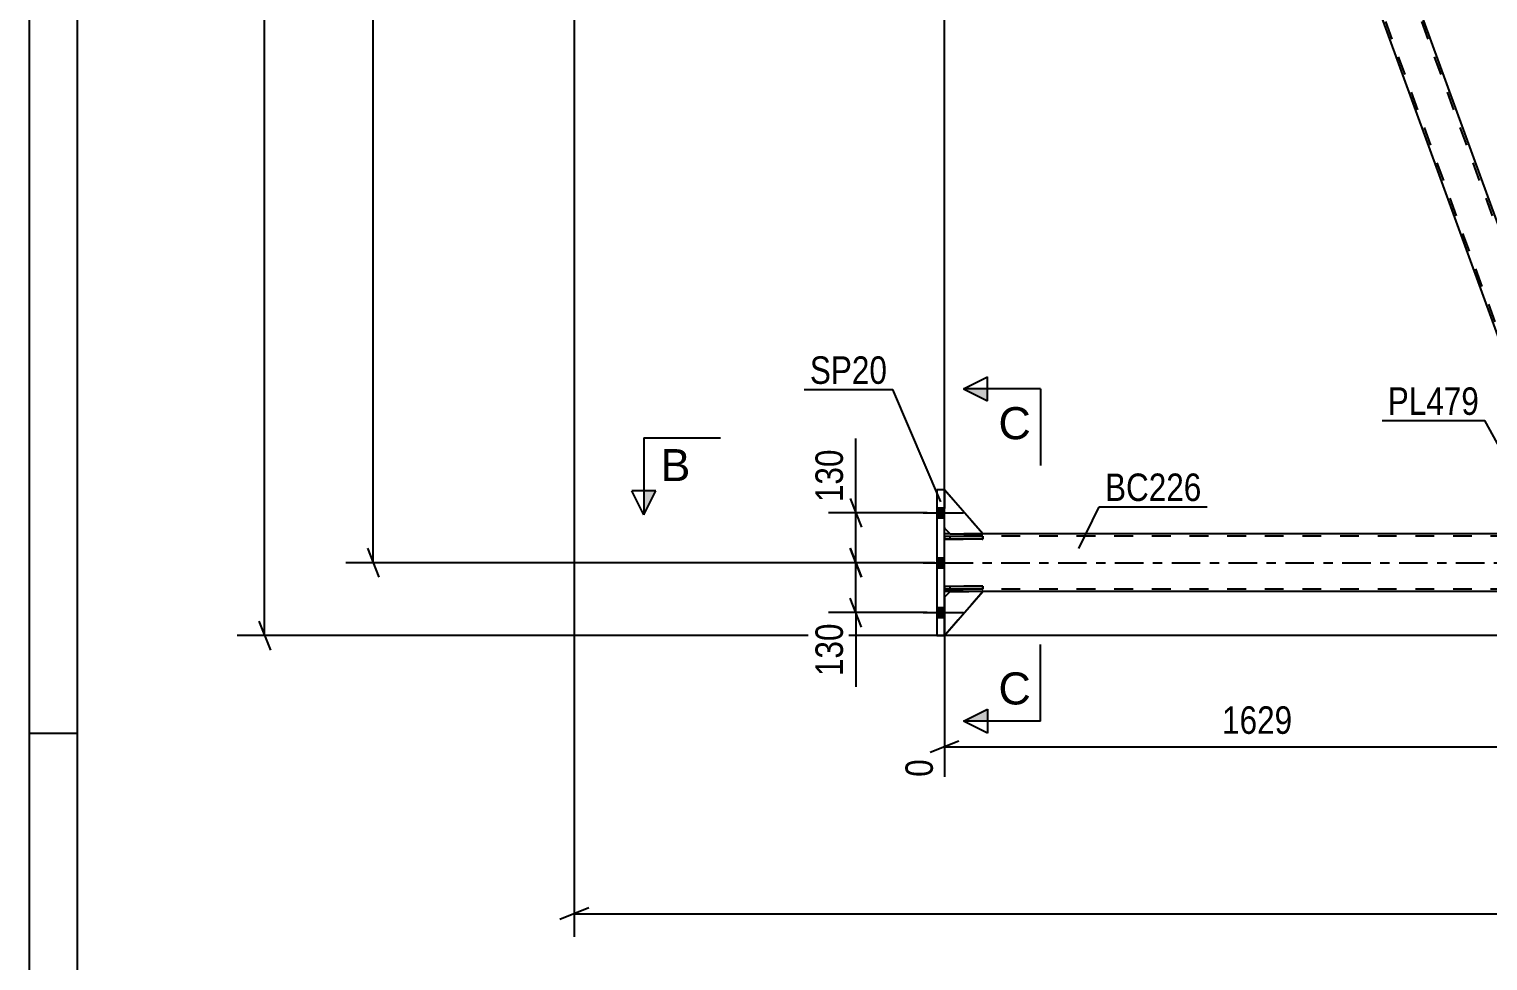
# Model space of a CAD drawing. Header units: millimetres. Extents: x -57 to 784, y -442 to 152.
# Drawn here: x -57.4 to 94.5, y -167.5 to -70.4 of the extents above; entities that cross this region are included whole.
import ezdxf

# ---------------------------------------------------------------- set-up
doc = ezdxf.new("R2010")
doc.units = ezdxf.units.MM
doc.linetypes.add('DXK_LINE_DOT2', pattern=[3.9198, 1.9599, -1.9599])
doc.linetypes.add('DXK_LINE_DOT3', pattern=[5.9187, 2.979, -0.9799, 0.9799, -0.9799])
doc.styles.add('Arial', font='ARIAL.TTF', dxfattribs={"height": 0.2})
doc.styles.add('Arial Narrow', font='ARIALN.TTF', dxfattribs={"height": 0.2})

# ---------------------------------------------------------------- blocks, each defined once
blk = doc.blocks.new('Unknown-761523242-1114')
at = {"color": 5, "linetype": 'Continuous'}
for p, q in [((-57.41, 152.19), (-57.41, -441.81)), ((-52.41, 147.19), (-52.41, -436.81)), ((-52.41, -143.81), (-57.41, -143.81))]:
    blk.add_line(p, q, dxfattribs=at)
blk = doc.blocks.new('Part-761523242-6049 - 5969')
at = {"color": 2, "linetype": 'Continuous'}
for p, q in [((38.51, -129), (37.91, -129.6)), ((37.91, -133.6), (41.91, -129)), ((41.91, -129), (38.51, -129))]:
    blk.add_line(p, q, dxfattribs=at)
at = {"color": 7, "linetype": 'DXK_LINE_DOT2'}
blk.add_line((37.91, -129.6), (37.91, -133.6), dxfattribs=at)
blk = doc.blocks.new('Part-761523242-6059 - 5969')
at = {"color": 2, "linetype": 'Continuous'}
for p, q in [((37.91, -123.24), (41.91, -123.24)), ((37.91, -123.56), (37.91, -123.24)), ((41.91, -123.56), (37.91, -123.56)), ((41.91, -123.24), (41.91, -123.56))]:
    blk.add_line(p, q, dxfattribs=at)
at = {"color": 7, "linetype": 'DXK_LINE_DOT2'}
blk.add_line((38.51, -123.56), (38.51, -123.24), dxfattribs=at)
blk = doc.blocks.new('Part-761523242-6060 - 5969')
at = {"color": 2, "linetype": 'Continuous'}
for p, q in [((37.91, -128.44), (41.91, -128.44)), ((37.91, -128.76), (37.91, -128.44)), ((41.91, -128.76), (37.91, -128.76)), ((41.91, -128.44), (41.91, -128.76))]:
    blk.add_line(p, q, dxfattribs=at)
at = {"color": 7, "linetype": 'DXK_LINE_DOT2'}
blk.add_line((38.51, -128.76), (38.51, -128.44), dxfattribs=at)
blk = doc.blocks.new('Part-761523242-6064 - 5969')
at = {"color": 7, "linetype": 'DXK_LINE_DOT2'}
for p, q in [((37.91, -129.6), (38.51, -129)), ((41.91, -129), (37.91, -133.6)), ((38.51, -129), (41.91, -129)), ((37.91, -133.6), (37.91, -129.6))]:
    blk.add_line(p, q, dxfattribs=at)
blk = doc.blocks.new('Part-761523242-6051 - 5969')
at = {"color": 2, "linetype": 'Continuous'}
for p, q in [((41.91, -123), (37.91, -118.4)), ((37.91, -122.4), (38.51, -123)), ((38.51, -123), (41.91, -123))]:
    blk.add_line(p, q, dxfattribs=at)
at = {"color": 7, "linetype": 'DXK_LINE_DOT2'}
blk.add_line((37.91, -118.4), (37.91, -122.4), dxfattribs=at)
blk = doc.blocks.new('Part-761523242-6061 - 5969')
at = {"color": 7, "linetype": 'DXK_LINE_DOT2'}
for p, q in [((41.91, -123.24), (37.91, -123.24)), ((37.91, -123.24), (37.91, -123.56)), ((37.91, -123.56), (41.91, -123.56)), ((38.51, -123.56), (38.51, -123.24)), ((41.91, -123.56), (41.91, -123.24))]:
    blk.add_line(p, q, dxfattribs=at)
blk = doc.blocks.new('Part-761523242-6062 - 5969')
at = {"color": 7, "linetype": 'DXK_LINE_DOT2'}
for p, q in [((41.91, -128.44), (37.91, -128.44)), ((37.91, -128.44), (37.91, -128.76)), ((37.91, -128.76), (41.91, -128.76)), ((38.51, -128.76), (38.51, -128.44)), ((41.91, -128.76), (41.91, -128.44))]:
    blk.add_line(p, q, dxfattribs=at)
blk = doc.blocks.new('Part-761523242-6066 - 5969')
at = {"color": 7, "linetype": 'DXK_LINE_DOT2'}
for p, q in [((41.91, -123), (37.91, -118.4)), ((37.91, -118.4), (37.91, -122.4)), ((37.91, -122.4), (38.51, -123)), ((38.51, -123), (41.91, -123))]:
    blk.add_line(p, q, dxfattribs=at)
blk = doc.blocks.new('Part-761523242-6077 - 5969')
at = {"color": 2, "linetype": 'Continuous'}
for p, q in [((37.91, -118.4), (37.11, -118.4)), ((37.11, -118.4), (37.11, -133.6)), ((37.91, -133.6), (37.91, -118.4)), ((37.11, -133.6), (37.91, -133.6))]:
    blk.add_line(p, q, dxfattribs=at)
blk = doc.blocks.new('Part-761523242-6092 - 5969')
at = {"color": 2, "linetype": 'Continuous'}
for p, q in [((38.51, -123), (37.91, -123)), ((97.07, -123), (41.91, -123)), ((38.51, -129), (37.91, -129)), ((97.07, -129), (41.91, -129))]:
    blk.add_line(p, q, dxfattribs=at)
at = {"color": 7, "linetype": 'DXK_LINE_DOT2'}
for p, q in [((37.91, -129), (37.91, -123)), ((41.91, -123), (38.51, -123)), ((720.01, -123.24), (37.91, -123.24)), ((720.01, -128.76), (37.91, -128.76)), ((41.91, -129), (38.51, -129))]:
    blk.add_line(p, q, dxfattribs=at)
at = {"color": 7, "linetype": 'DXK_LINE_DOT3'}
blk.add_line((37.91, -126), (720.01, -126), dxfattribs=at)
blk = doc.blocks.new('Part-761523242-6162 - 5969')
at = {"color": 7, "linetype": 'DXK_LINE_DOT2'}
for p, q in [((63.28, -2), (59.02, -2)), ((59.16, -2.4), (59.02, -2)), ((103.32, -123), (59.27, -2)), ((107.06, -123), (63.02, -2)), ((63.42, -2.4), (63.28, -2)), ((107.32, -123), (106.13, -119.75)), ((103.06, -123), (102.91, -122.59)), ((107.32, -123), (103.06, -123))]:
    blk.add_line(p, q, dxfattribs=at)
at = {"color": 2, "linetype": 'Continuous'}
for p, q in [((102.91, -122.59), (59.16, -2.4)), ((106.13, -119.75), (63.42, -2.4))]:
    blk.add_line(p, q, dxfattribs=at)
blk = doc.blocks.new('Bolt-761523242-6431 - 5969')
at = {"linetype": 'Continuous'}
for points in [[(37.91, -121.32), (37.91, -120.28), (37.11, -120.28), (37.11, -121.32)], [(37.91, -121.32), (37.91, -120.28), (37.11, -120.28), (37.11, -121.32)], [(37.91, -121.32), (37.91, -120.28), (37.11, -120.28), (37.11, -121.32)], [(37.91, -126.52), (37.91, -125.48), (37.11, -125.48), (37.11, -126.52)], [(37.91, -126.52), (37.91, -125.48), (37.11, -125.48), (37.11, -126.52)], [(37.91, -131.72), (37.91, -130.68), (37.11, -130.68), (37.11, -131.72)], [(37.91, -131.72), (37.91, -130.68), (37.11, -130.68), (37.11, -131.72)], [(37.91, -131.72), (37.91, -130.68), (37.11, -130.68), (37.11, -131.72)]]:
    blk.add_hatch(color=1, dxfattribs=at).paths.add_polyline_path(points)
at = {"color": 1, "linetype": 'Continuous'}
for p, q in [((35.71, -120.8), (39.91, -120.8)), ((35.71, -120.8), (39.91, -120.8)), ((35.71, -120.8), (39.91, -120.8)), ((37.11, -120.28), (37.91, -120.28)), ((37.11, -120.28), (37.91, -120.28)), ((37.11, -120.28), (37.91, -120.28)), ((37.11, -121.32), (37.91, -121.32)), ((37.11, -121.32), (37.91, -121.32)), ((37.11, -121.32), (37.91, -121.32)), ((35.71, -126), (39.91, -126)), ((35.71, -126), (39.91, -126)), ((37.11, -125.48), (37.91, -125.48)), ((37.11, -125.48), (37.91, -125.48)), ((37.11, -126.52), (37.91, -126.52)), ((37.11, -126.52), (37.91, -126.52)), ((35.71, -131.2), (39.91, -131.2)), ((35.71, -131.2), (39.91, -131.2)), ((35.71, -131.2), (39.91, -131.2)), ((37.11, -130.68), (37.91, -130.68)), ((37.11, -130.68), (37.91, -130.68)), ((37.11, -130.68), (37.91, -130.68)), ((37.11, -131.72), (37.91, -131.72)), ((37.11, -131.72), (37.91, -131.72)), ((37.11, -131.72), (37.91, -131.72))]:
    blk.add_line(p, q, dxfattribs=at)
blk = doc.blocks.new('StraightDimension-761523242-26417 - 5969')
at = {"color": 7, "linetype": 'Continuous'}
for p, q in [((-0.64, -7.5), (-0.64, -164.98)), ((0.86, -161.98), (-2.14, -163.18)), ((-0.64, -162.58), (732.91, -162.58))]:
    blk.add_line(p, q, dxfattribs=at)
blk = doc.blocks.new('StraightDimension-761523242-21046 - 5969')
at = {"color": 7, "linetype": 'Continuous'}
for p, q in [((-32.89, -133.6), (-32.89, 10.32)), ((-33.49, -132.1), (-32.29, -135.1)), ((182.83, -133.6), (-35.74, -133.6))]:
    blk.add_line(p, q, dxfattribs=at)
blk = doc.blocks.new('StraightDimension-761523242-6662 - 5969')
at = {"color": 7, "linetype": 'Continuous'}
for p, q in [((28.09, -124.5), (29.29, -127.5)), ((36.11, -126), (25.84, -126)), ((28.69, -131.2), (28.69, -126)), ((29.29, -132.7), (28.09, -129.7)), ((36.11, -131.2), (25.84, -131.2))]:
    blk.add_line(p, q, dxfattribs=at)
at = {"color": 0}
blk.add_wipeout([(27.94, -131.73), (23.74, -131.73), (23.74, -138.41), (27.94, -138.41)], dxfattribs=at)
at = {"color": 7, "linetype": 'Continuous'}
blk.add_line((28.69, -131.2), (28.69, -138.93), dxfattribs=at)
blk.add_line((28.69, -131.2), (28.69, -138.93), dxfattribs=at)
at = {"color": 3, "style": 'Arial Narrow'}
blk.add_text('130', height=2.863, rotation=90.0002, dxfattribs=at).set_placement((27.34, -137.81))
blk = doc.blocks.new('StraightDimension-761523242-6670 - 5969')
at = {"color": 7, "linetype": 'Continuous'}
for p, q in [((28.09, -119.3), (29.29, -122.3)), ((36.11, -120.8), (25.84, -120.8)), ((28.69, -126), (28.69, -120.8)), ((29.29, -127.5), (28.09, -124.5)), ((36.11, -126), (25.84, -126))]:
    blk.add_line(p, q, dxfattribs=at)
at = {"color": 0}
blk.add_wipeout([(27.94, -113.59), (23.74, -113.59), (23.74, -120.28), (27.94, -120.28)], dxfattribs=at)
at = {"color": 7, "linetype": 'Continuous'}
blk.add_line((28.69, -120.8), (28.69, -113.07), dxfattribs=at)
blk.add_line((28.69, -120.8), (28.69, -113.07), dxfattribs=at)
at = {"color": 3, "style": 'Arial Narrow'}
blk.add_text('130', height=2.863, rotation=90.0002, dxfattribs=at).set_placement((27.34, -119.68))
blk = doc.blocks.new('StraightDimension-761523242-8506 - 5969')
at = {"color": 7, "linetype": 'Continuous'}
for p, q in [((-0.24, 0), (-24.43, 0)), ((-20.98, -1.5), (-22.18, 1.5)), ((-21.58, -126), (-21.58, 0)), ((-22.18, -124.5), (-20.98, -127.5)), ((36.91, -126), (-24.43, -126))]:
    blk.add_line(p, q, dxfattribs=at)
at = {"color": 0}
blk.add_wipeout([(-22.33, -58.74), (-26.53, -58.74), (-26.53, -67.26), (-22.33, -67.26)], dxfattribs=at)
at = {"color": 3, "style": 'Arial Narrow'}
blk.add_text('3150', height=2.863, rotation=90.0002, dxfattribs=at).set_placement((-22.93, -66.66))
blk = doc.blocks.new('StraightDimension-761523242-25946 - 5969')
at = {"color": 7, "linetype": 'Continuous'}
for p, q in [((103.06, -124), (103.06, -153.79)), ((37.91, -130), (37.91, -148.31)), ((39.41, -144.58), (36.41, -145.78)), ((37.91, -145.18), (103.06, -145.18)), ((101.56, -145.78), (104.56, -144.58))]:
    blk.add_line(p, q, dxfattribs=at)
at = {"color": 0}
blk.add_wipeout([(74.74, -144.43), (74.74, -140.23), (66.23, -140.23), (66.23, -144.43)], dxfattribs=at)
at = {"color": 0, "linetype": 'Continuous'}
for points in [[(37.31, -145.88), (33.11, -145.88), (33.11, -148.91), (37.31, -148.91)], [(102.46, -145.88), (98.26, -145.88), (98.26, -154.39), (102.46, -154.39)]]:
    blk.add_wipeout(points, dxfattribs=at)
at = {"color": 3, "style": 'Arial Narrow'}
blk.add_text('1629', height=2.863, dxfattribs=at).set_placement((66.83, -143.83))
at = {"color": 3, "linetype": 'Continuous', "style": 'Arial Narrow'}
for s, height, p in [('0', 2.86, (36.71, -148.31)), ('1629', 2.863, (101.86, -153.79))]:
    blk.add_text(s, height=height, rotation=90.0002, dxfattribs=at).set_placement(p)
blk = doc.blocks.new('StraightDimension-761523242-26399 - 5969')
at = {"color": 7, "linetype": 'Continuous'}
for p, q in [((0, -3), (0, -64.5)), ((37.91, -122), (37.91, -59.25)), ((1.5, -61.5), (-1.5, -62.7)), ((0, -62.1), (37.91, -62.1)), ((36.41, -62.7), (39.41, -61.5))]:
    blk.add_line(p, q, dxfattribs=at)
at = {"color": 0}
blk.add_wipeout([(23.21, -61.35), (23.21, -57.15), (14.7, -57.15), (14.7, -61.35)], dxfattribs=at)
at = {"color": 3, "style": 'Arial Narrow'}
blk.add_text('1145', height=2.863, dxfattribs=at).set_placement((15.3, -60.75))
blk = doc.blocks.new('Mark-761523242-5976 - 5969')
at = {"color": 0}
blk.add_wipeout([(93.6, -110.59), (93.6, -107.59), (84.09, -107.59), (84.09, -110.59)], dxfattribs=at)
blk.add_wipeout([(93.6, -110.59), (93.6, -107.59), (84.09, -107.59), (84.09, -110.59)], dxfattribs=at)
at = {"color": 30, "linetype": 'Continuous'}
for p in [(83.49, -111.19), (101.21, -123.96)]:
    blk.add_line(p, (94.2, -111.19), dxfattribs=at)
at = {"color": 3, "style": 'Arial Narrow'}
blk.add_text('PL479', height=2.863, dxfattribs=at).set_placement((84.09, -110.59))
blk = doc.blocks.new('Mark-761523242-6073 - 5969')
at = {"color": 0}
blk.add_wipeout([(31.94, -107.36), (31.94, -104.36), (23.9, -104.36), (23.9, -107.36)], dxfattribs=at)
blk.add_wipeout([(31.94, -107.36), (31.94, -104.36), (23.9, -104.36), (23.9, -107.36)], dxfattribs=at)
at = {"color": 30, "linetype": 'Continuous'}
for p in [(23.3, -107.96), (37.53, -119.67)]:
    blk.add_line(p, (32.54, -107.96), dxfattribs=at)
at = {"color": 3, "style": 'Arial Narrow'}
blk.add_text('SP20', height=2.863, dxfattribs=at).set_placement((23.9, -107.36))
blk = doc.blocks.new('Mark-761523242-6088 - 5969')
at = {"color": 0}
blk.add_wipeout([(64.69, -119.57), (64.69, -116.57), (54.64, -116.57), (54.64, -119.57)], dxfattribs=at)
blk.add_wipeout([(64.69, -119.57), (64.69, -116.57), (54.64, -116.57), (54.64, -119.57)], dxfattribs=at)
at = {"color": 30, "linetype": 'Continuous'}
for p, q in [((51.92, -124.51), (54.04, -120.17)), ((54.04, -120.17), (65.29, -120.17))]:
    blk.add_line(p, q, dxfattribs=at)
at = {"color": 3, "style": 'Arial Narrow'}
blk.add_text('BC226', height=2.863, dxfattribs=at).set_placement((54.64, -119.57))
blk = doc.blocks.new('SectionMark-761523242-8559 - 5969')
at = {"linetype": 'Continuous'}
for points in [[(42.41, -107.88), (42.41, -109.13), (39.91, -107.88)], [(42.41, -141.27), (42.41, -142.52), (39.91, -142.52)]]:
    blk.add_hatch(color=6, dxfattribs=at).paths.add_polyline_path(points)
at = {"color": 6, "linetype": 'Continuous'}
for p, q in [((39.91, -107.88), (42.41, -106.63)), ((42.41, -109.13), (42.41, -106.63)), ((47.91, -107.88), (39.91, -107.88)), ((39.91, -107.88), (42.41, -109.13)), ((47.91, -107.88), (47.91, -115.88)), ((47.91, -142.52), (47.91, -134.52)), ((39.91, -142.52), (42.41, -141.27)), ((42.41, -141.27), (42.41, -143.77)), ((47.91, -142.52), (39.91, -142.52)), ((42.41, -143.77), (39.91, -142.52))]:
    blk.add_line(p, q, dxfattribs=at)
at = {"color": 0, "linetype": 'Continuous'}
for points in [[(46.91, -113.13), (46.91, -109.63), (43.54, -109.63), (43.54, -113.13)], [(46.91, -140.77), (46.91, -137.27), (43.54, -137.27), (43.54, -140.77)]]:
    blk.add_wipeout(points, dxfattribs=at)
at = {"color": 3, "linetype": 'Continuous', "style": 'Arial'}
for p in [(43.54, -113.13), (43.54, -140.77)]:
    blk.add_text('C', height=3.34, dxfattribs=at).set_placement(p)
blk = doc.blocks.new('SectionMark-761523242-8565 - 5969')
at = {"linetype": 'Continuous'}
blk.add_hatch(color=6, dxfattribs=at).paths.add_polyline_path([(6.59, -118.5), (7.84, -118.5), (6.59, -121)])
at = {"color": 6, "linetype": 'Continuous'}
for p, q in [((6.59, -113), (14.59, -113)), ((6.59, -113), (6.59, -121)), ((6.59, -121), (5.34, -118.5)), ((7.84, -118.5), (5.34, -118.5)), ((6.59, -121), (7.84, -118.5))]:
    blk.add_line(p, q, dxfattribs=at)
at = {"color": 0, "linetype": 'Continuous'}
blk.add_wipeout([(11.45, -117.5), (11.45, -114), (8.34, -114), (8.34, -117.5)], dxfattribs=at)
at = {"color": 3, "linetype": 'Continuous', "style": 'Arial'}
blk.add_text('B', height=3.34, dxfattribs=at).set_placement((8.34, -117.5))

msp = doc.modelspace()

# ---------------------------------------------------------------- block references
for name in ['Unknown-761523242-1114', 'Part-761523242-6162 - 5969', 'Part-761523242-6077 - 5969', 'Part-761523242-6051 - 5969', 'Part-761523242-6066 - 5969', 'Bolt-761523242-6431 - 5969', 'Part-761523242-6092 - 5969', 'Part-761523242-6059 - 5969', 'Part-761523242-6061 - 5969', 'Part-761523242-6060 - 5969', 'Part-761523242-6062 - 5969', 'Part-761523242-6049 - 5969', 'Part-761523242-6064 - 5969']:
    msp.add_blockref(name, (0, 0))

# ---------------------------------------------------------------- next in the draw order: block references
msp.add_blockref('StraightDimension-761523242-26417 - 5969', (0, 0))

# ---------------------------------------------------------------- next in the draw order: block references
msp.add_blockref('StraightDimension-761523242-21046 - 5969', (0, 0))

# ---------------------------------------------------------------- next in the draw order: block references
msp.add_blockref('StraightDimension-761523242-6662 - 5969', (0, 0))

# ---------------------------------------------------------------- next in the draw order: block references
msp.add_blockref('StraightDimension-761523242-6670 - 5969', (0, 0))

# ---------------------------------------------------------------- next in the draw order: block references
msp.add_blockref('StraightDimension-761523242-8506 - 5969', (0, 0))

# ---------------------------------------------------------------- next in the draw order: block references
for name in ['StraightDimension-761523242-26399 - 5969', 'StraightDimension-761523242-25946 - 5969']:
    msp.add_blockref(name, (0, 0))

# ---------------------------------------------------------------- next in the draw order: block references
for name in ['Mark-761523242-6073 - 5969', 'SectionMark-761523242-8559 - 5969', 'Mark-761523242-5976 - 5969', 'Mark-761523242-6088 - 5969']:
    msp.add_blockref(name, (0, 0))

# ---------------------------------------------------------------- next in the draw order: block references
msp.add_blockref('SectionMark-761523242-8565 - 5969', (0, 0))

doc.saveas('drawing.dxf')
